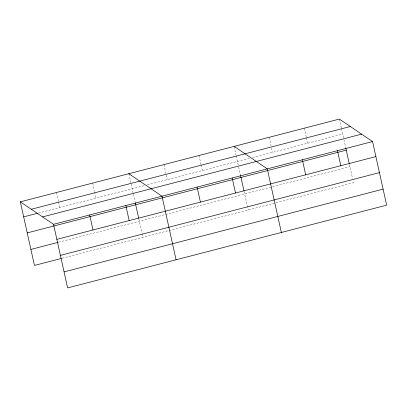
<?xml version="1.0" encoding="UTF-8"?>
<svg xmlns="http://www.w3.org/2000/svg" width="407" height="407" viewBox="0 0 407 407"><rect width="100%" height="100%" fill="white"/><g stroke="black" fill="none" stroke-linecap="round" stroke-linejoin="round"><path stroke-width="0.31" stroke-dasharray="2.04 1.53" d="M38.39 213.059L144.256 185.597M147.278 184.814L249.537 158.287M252.559 157.504L342.714 134.122M58.471 242.257L271.876 186.899M272.481 186.742L349.928 166.656M62.027 258.282L275.427 202.925M276.032 202.767L353.479 182.677L353.073 180.83M339.382 119.088L341.381 128.108M341.514 128.709L343.808 139.052M343.946 139.667L345.721 147.68M349.384 164.209L352.523 178.363M304.288 128.195L306.288 137.21M306.42 137.81L307.621 143.223M269.195 137.296L271.062 145.711M271.596 148.117L272.527 152.325M234.101 146.398L236.101 155.418M236.233 156.018L238.527 166.361M238.665 166.977L240.44 174.99M244.103 191.519L248.199 209.987M199.008 155.505L201.007 164.52M201.139 165.12L202.34 170.533M163.914 164.606L167.246 179.635M128.821 173.708L133.247 193.671M133.384 194.287L135.16 202.299M138.823 218.829L141.962 232.982M142.099 233.598L142.918 237.296M92.664 183.089L94.531 191.504M94.663 192.104L95.996 198.117M56.507 192.465L58.506 201.485M58.639 202.086L59.839 207.494"/><path stroke-width="0.61" d="M20.35 201.847L339.382 119.088L372.553 141.565L386.65 205.153L67.618 287.912L53.521 224.323L20.35 201.847L34.447 265.435L61.411 258.44M31.298 209.264L350.33 126.506M23.682 216.875L37.775 213.217M42.572 216.906L361.609 134.147M53.521 224.323L372.553 141.565M27.233 232.901L346.271 150.142M56.853 239.352L375.885 156.593M30.896 249.41L57.86 242.414M60.404 255.377L379.436 172.619M64.062 271.886L383.099 189.133M234.101 146.398L267.272 168.874L281.369 232.463M128.821 173.708L161.991 196.184L176.089 259.773M345.858 148.296L349.252 163.599M337.459 150.671L340.791 165.7M302.365 159.773L305.698 174.801M240.578 175.605L243.971 190.908M232.178 177.976L235.511 193.01M197.085 187.083L200.417 202.111M135.297 202.915L138.69 218.213M125.834 205.566L129.167 220.594M89.677 214.942L93.01 229.97"/></g></svg>
